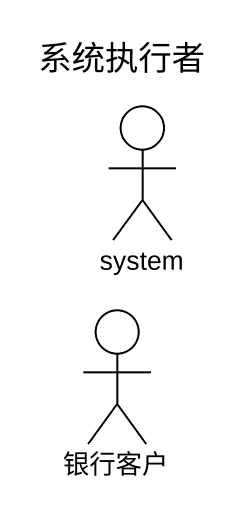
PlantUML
@startuml
title 系统执行者
actor system
actor 银行客户
@enduml
